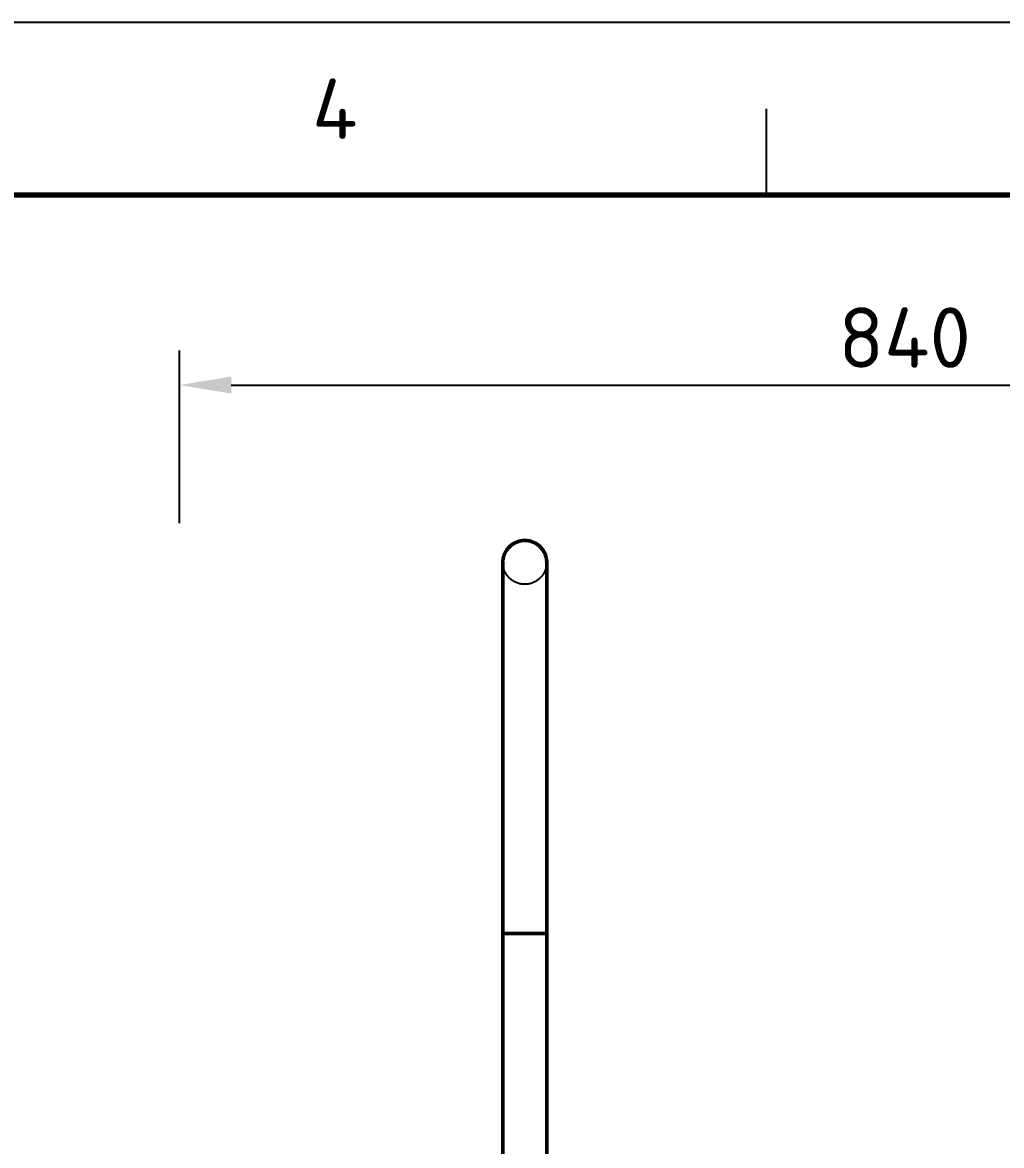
# Model space of a CAD drawing. Header units: millimetres. Extents: x 0 to 594, y 0 to 420.
# Drawn here: x 153.9 to 210.6, y 355 to 420 of the extents above; entities that cross this region are included whole.
import ezdxf
from ezdxf.enums import TextEntityAlignment as Align

# ---------------------------------------------------------------- set-up
doc = ezdxf.new("R2010")
doc.units = ezdxf.units.MM
doc.linetypes.add('ISO02-TRAZOS', pattern=[3.75, 3, -0.75])
for name, color, linetype, lineweight in [('01-VISIBLE', 7, 'CONTINUOUS', 50), ('02-OCULTA', 4, 'ISO02-TRAZOS', 25), ('04-COTA', 3, 'CONTINUOUS', 25), ('06-TEXTO', 7, 'CONTINUOUS', 25), ('07-RECUADRO', 7, 'CONTINUOUS', 70), ('08-FINA', 5, 'CONTINUOUS', 25)]:
    doc.layers.add(name, color=color, linetype=linetype, lineweight=lineweight)
doc.styles.add('ISO3098', font='isocpeur.ttf')
doc.dimstyles.new('FLAMA-ISO', dxfattribs={"dimtxt": 3.5, "dimasz": 3, "dimexe": 2, "dimexo": 1, "dimgap": 1, "dimtad": 1, "dimdec": 1, "dimtxsty": 'ISO3098', "dimcen": 2.5, "dimclrd": 3, "dimclre": 3, "dimclrt": 3, "dimazin": 3, "dimtfac": 1, "dimtmove": 0, "dimatfit": 3, "dimlwd": 25, "dimlwe": 25})

msp = doc.modelspace()

# ---------------------------------------------------------------- linework, layer by layer
at = {"layer": '01-VISIBLE'}
for p, q in [((181.73, 289.96), (181.73, 367.23)), ((184.27, 345.62), (184.27, 367.23))]:
    msp.add_line(p, q, dxfattribs=at)
for points in [[(184.27, 388.73), (184.269, 388.78), (184.266, 388.831), (184.261, 388.881), (184.254, 388.931), (184.245, 388.981), (184.234, 389.03), (184.221, 389.079), (184.206, 389.127), (184.19, 389.175), (184.171, 389.222), (184.15, 389.268), (184.128, 389.313), (184.104, 389.358), (184.078, 389.401), (184.051, 389.443), (184.021, 389.485), (183.991, 389.525), (183.958, 389.563), (183.924, 389.601), (183.889, 389.637), (183.852, 389.672), (183.814, 389.705), (183.775, 389.736), (183.734, 389.766), (183.692, 389.795), (183.65, 389.821), (183.606, 389.846), (183.561, 389.869), (183.515, 389.891), (183.468, 389.91), (183.421, 389.928), (183.373, 389.944), (183.325, 389.958), (183.276, 389.97), (183.226, 389.98), (183.176, 389.988), (183.126, 389.994), (183.076, 389.998), (183.025, 390), (182.975, 390), (182.924, 389.998), (182.874, 389.994), (182.824, 389.988), (182.774, 389.98), (182.724, 389.97), (182.675, 389.958), (182.627, 389.944), (182.579, 389.928), (182.532, 389.91), (182.485, 389.891), (182.439, 389.869), (182.394, 389.846), (182.35, 389.821), (182.308, 389.795), (182.266, 389.766), (182.225, 389.736), (182.186, 389.705), (182.148, 389.672), (182.111, 389.637), (182.076, 389.601), (182.042, 389.563), (182.009, 389.525), (181.979, 389.485), (181.949, 389.443), (181.922, 389.401), (181.896, 389.358), (181.872, 389.313), (181.85, 389.268), (181.829, 389.222), (181.81, 389.175), (181.794, 389.127), (181.779, 389.079), (181.766, 389.03), (181.755, 388.981), (181.746, 388.931), (181.739, 388.881), (181.734, 388.831), (181.731, 388.78), (181.73, 388.73)], [(181.73, 367.23), (181.73, 367.284), (181.73, 367.337), (181.73, 367.391), (181.73, 367.445), (181.73, 367.499), (181.73, 367.552), (181.73, 367.606), (181.73, 367.66), (181.73, 367.714), (181.73, 367.767), (181.73, 367.821), (181.73, 367.875), (181.73, 367.929), (181.73, 367.982), (181.73, 368.036), (181.73, 368.09), (181.73, 368.144), (181.73, 368.197), (181.73, 368.251), (181.73, 368.305), (181.73, 368.359), (181.73, 368.412), (181.73, 368.466), (181.73, 368.52), (181.73, 368.574), (181.73, 368.627), (181.73, 368.681), (181.73, 368.735), (181.73, 368.789), (181.73, 368.842), (181.73, 368.896), (181.73, 368.95), (181.73, 369.004), (181.73, 369.057), (181.73, 369.111), (181.73, 369.165), (181.73, 369.219), (181.73, 369.272), (181.73, 369.326), (181.73, 369.38), (181.73, 369.434), (181.73, 369.487), (181.73, 369.541), (181.73, 369.595), (181.73, 369.649), (181.73, 369.702), (181.73, 369.756), (181.73, 369.81), (181.73, 369.864), (181.73, 369.917), (181.73, 369.971), (181.73, 370.025), (181.73, 370.079), (181.73, 370.132), (181.73, 370.186), (181.73, 370.24), (181.73, 370.294), (181.73, 370.347), (181.73, 370.401), (181.73, 370.455), (181.73, 370.509), (181.73, 370.562), (181.73, 370.616), (181.73, 370.67), (181.73, 370.724), (181.73, 370.777), (181.73, 370.831), (181.73, 370.885), (181.73, 370.939), (181.73, 370.992), (181.73, 371.046), (181.73, 371.1), (181.73, 371.154), (181.73, 371.207), (181.73, 371.261), (181.73, 371.315), (181.73, 371.369), (181.73, 371.422), (181.73, 371.476), (181.73, 371.53), (181.73, 371.584), (181.73, 371.637), (181.73, 371.691), (181.73, 371.745), (181.73, 371.799), (181.73, 371.852), (181.73, 371.906), (181.73, 371.96), (181.73, 372.014), (181.73, 372.067), (181.73, 372.121), (181.73, 372.175), (181.73, 372.229), (181.73, 372.282), (181.73, 372.336), (181.73, 372.39), (181.73, 372.444), (181.73, 372.497), (181.73, 372.551), (181.73, 372.605), (181.73, 372.659), (181.73, 372.712), (181.73, 372.766), (181.73, 372.82), (181.73, 372.874), (181.73, 372.927), (181.73, 372.981), (181.73, 373.035), (181.73, 373.089), (181.73, 373.142), (181.73, 373.196), (181.73, 373.25), (181.73, 373.304), (181.73, 373.357), (181.73, 373.411), (181.73, 373.465), (181.73, 373.519), (181.73, 373.572), (181.73, 373.626), (181.73, 373.68), (181.73, 373.734), (181.73, 373.787), (181.73, 373.841), (181.73, 373.895), (181.73, 373.949), (181.73, 374.002), (181.73, 374.056), (181.73, 374.11), (181.73, 374.164), (181.73, 374.217), (181.73, 374.271), (181.73, 374.325), (181.73, 374.379), (181.73, 374.432), (181.73, 374.486), (181.73, 374.54), (181.73, 374.594), (181.73, 374.647), (181.73, 374.701), (181.73, 374.755), (181.73, 374.809), (181.73, 374.862), (181.73, 374.916), (181.73, 374.97), (181.73, 375.024), (181.73, 375.077), (181.73, 375.131), (181.73, 375.185), (181.73, 375.239), (181.73, 375.292), (181.73, 375.346), (181.73, 375.4), (181.73, 375.454), (181.73, 375.507), (181.73, 375.561), (181.73, 375.615), (181.73, 375.669), (181.73, 375.722), (181.73, 375.776), (181.73, 375.83), (181.73, 375.884), (181.73, 375.937), (181.73, 375.991), (181.73, 376.045), (181.73, 376.099), (181.73, 376.152), (181.73, 376.206), (181.73, 376.26), (181.73, 376.314), (181.73, 376.367), (181.73, 376.421), (181.73, 376.475), (181.73, 376.529), (181.73, 376.582), (181.73, 376.636), (181.73, 376.69), (181.73, 376.744), (181.73, 376.797), (181.73, 376.851), (181.73, 376.905), (181.73, 376.959), (181.73, 377.012), (181.73, 377.066), (181.73, 377.12), (181.73, 377.174), (181.73, 377.227), (181.73, 377.281), (181.73, 377.335), (181.73, 377.389), (181.73, 377.442), (181.73, 377.496), (181.73, 377.55), (181.73, 377.604), (181.73, 377.657), (181.73, 377.711), (181.73, 377.765), (181.73, 377.819), (181.73, 377.872), (181.73, 377.926), (181.73, 377.98), (181.73, 378.034), (181.73, 378.087), (181.73, 378.141), (181.73, 378.195), (181.73, 378.249), (181.73, 378.302), (181.73, 378.356), (181.73, 378.41), (181.73, 378.464), (181.73, 378.517), (181.73, 378.571), (181.73, 378.625), (181.73, 378.679), (181.73, 378.732), (181.73, 378.786), (181.73, 378.84), (181.73, 378.894), (181.73, 378.947), (181.73, 379.001), (181.73, 379.055), (181.73, 379.109), (181.73, 379.162), (181.73, 379.216), (181.73, 379.27), (181.73, 379.324), (181.73, 379.377), (181.73, 379.431), (181.73, 379.485), (181.73, 379.539), (181.73, 379.592), (181.73, 379.646), (181.73, 379.7), (181.73, 379.754), (181.73, 379.807), (181.73, 379.861), (181.73, 379.915), (181.73, 379.969), (181.73, 380.022), (181.73, 380.076), (181.73, 380.13), (181.73, 380.184), (181.73, 380.237), (181.73, 380.291), (181.73, 380.345), (181.73, 380.399), (181.73, 380.452), (181.73, 380.506), (181.73, 380.56), (181.73, 380.614), (181.73, 380.667), (181.73, 380.721), (181.73, 380.775), (181.73, 380.829), (181.73, 380.882), (181.73, 380.936), (181.73, 380.99), (181.73, 381.044), (181.73, 381.097), (181.73, 381.151), (181.73, 381.205), (181.73, 381.259), (181.73, 381.312), (181.73, 381.366), (181.73, 381.42), (181.73, 381.474), (181.73, 381.527), (181.73, 381.581), (181.73, 381.635), (181.73, 381.689), (181.73, 381.742), (181.73, 381.796), (181.73, 381.85), (181.73, 381.904), (181.73, 381.957), (181.73, 382.011), (181.73, 382.065), (181.73, 382.119), (181.73, 382.172), (181.73, 382.226), (181.73, 382.28), (181.73, 382.334), (181.73, 382.387), (181.73, 382.441), (181.73, 382.495), (181.73, 382.549), (181.73, 382.602), (181.73, 382.656), (181.73, 382.71), (181.73, 382.764), (181.73, 382.817), (181.73, 382.871), (181.73, 382.925), (181.73, 382.979), (181.73, 383.032), (181.73, 383.086), (181.73, 383.14), (181.73, 383.194), (181.73, 383.247), (181.73, 383.301), (181.73, 383.355), (181.73, 383.409), (181.73, 383.462), (181.73, 383.516), (181.73, 383.57), (181.73, 383.624), (181.73, 383.677), (181.73, 383.731), (181.73, 383.785), (181.73, 383.839), (181.73, 383.892), (181.73, 383.946), (181.73, 384), (181.73, 384.054), (181.73, 384.107), (181.73, 384.161), (181.73, 384.215), (181.73, 384.269), (181.73, 384.322), (181.73, 384.376), (181.73, 384.43), (181.73, 384.484), (181.73, 384.537), (181.73, 384.591), (181.73, 384.645), (181.73, 384.699), (181.73, 384.752), (181.73, 384.806), (181.73, 384.86), (181.73, 384.914), (181.73, 384.967), (181.73, 385.021), (181.73, 385.075), (181.73, 385.129), (181.73, 385.182), (181.73, 385.236), (181.73, 385.29), (181.73, 385.344), (181.73, 385.397), (181.73, 385.451), (181.73, 385.505), (181.73, 385.559), (181.73, 385.612), (181.73, 385.666), (181.73, 385.72), (181.73, 385.774), (181.73, 385.827), (181.73, 385.881), (181.73, 385.935), (181.73, 385.989), (181.73, 386.042), (181.73, 386.096), (181.73, 386.15), (181.73, 386.204), (181.73, 386.257), (181.73, 386.311), (181.73, 386.365), (181.73, 386.419), (181.73, 386.472), (181.73, 386.526), (181.73, 386.58), (181.73, 386.634), (181.73, 386.687), (181.73, 386.741), (181.73, 386.795), (181.73, 386.849), (181.73, 386.902), (181.73, 386.956), (181.73, 387.01), (181.73, 387.064), (181.73, 387.117), (181.73, 387.171), (181.73, 387.225), (181.73, 387.279), (181.73, 387.332), (181.73, 387.386), (181.73, 387.44), (181.73, 387.494), (181.73, 387.547), (181.73, 387.601), (181.73, 387.655), (181.73, 387.709), (181.73, 387.762), (181.73, 387.816), (181.73, 387.87), (181.73, 387.924), (181.73, 387.977), (181.73, 388.031), (181.73, 388.085), (181.73, 388.139), (181.73, 388.192), (181.73, 388.246), (181.73, 388.3), (181.73, 388.354), (181.73, 388.407), (181.73, 388.461), (181.73, 388.515), (181.73, 388.569), (181.73, 388.622), (181.73, 388.676), (181.73, 388.73)], [(181.73, 367.23), (181.73, 367.284), (181.73, 367.337), (181.73, 367.391), (181.73, 367.445), (181.73, 367.499), (181.73, 367.552), (181.73, 367.606), (181.73, 367.66), (181.73, 367.714), (181.73, 367.767), (181.73, 367.821), (181.73, 367.875), (181.73, 367.929), (181.73, 367.982), (181.73, 368.036), (181.73, 368.09), (181.73, 368.144), (181.73, 368.197), (181.73, 368.251), (181.73, 368.305), (181.73, 368.359), (181.73, 368.412), (181.73, 368.466), (181.73, 368.52), (181.73, 368.574), (181.73, 368.627), (181.73, 368.681), (181.73, 368.735), (181.73, 368.789), (181.73, 368.842), (181.73, 368.896), (181.73, 368.95), (181.73, 369.004), (181.73, 369.057), (181.73, 369.111), (181.73, 369.165), (181.73, 369.219), (181.73, 369.272), (181.73, 369.326), (181.73, 369.38), (181.73, 369.434), (181.73, 369.487), (181.73, 369.541), (181.73, 369.595), (181.73, 369.649), (181.73, 369.702), (181.73, 369.756), (181.73, 369.81), (181.73, 369.864), (181.73, 369.917), (181.73, 369.971), (181.73, 370.025), (181.73, 370.079), (181.73, 370.132), (181.73, 370.186), (181.73, 370.24), (181.73, 370.294), (181.73, 370.347), (181.73, 370.401), (181.73, 370.455), (181.73, 370.509), (181.73, 370.562), (181.73, 370.616), (181.73, 370.67), (181.73, 370.724), (181.73, 370.777), (181.73, 370.831), (181.73, 370.885), (181.73, 370.939), (181.73, 370.992), (181.73, 371.046), (181.73, 371.1), (181.73, 371.154), (181.73, 371.207), (181.73, 371.261), (181.73, 371.315), (181.73, 371.369), (181.73, 371.422), (181.73, 371.476), (181.73, 371.53), (181.73, 371.584), (181.73, 371.637), (181.73, 371.691), (181.73, 371.745), (181.73, 371.799), (181.73, 371.852), (181.73, 371.906), (181.73, 371.96), (181.73, 372.014), (181.73, 372.067), (181.73, 372.121), (181.73, 372.175), (181.73, 372.229), (181.73, 372.282), (181.73, 372.336), (181.73, 372.39), (181.73, 372.444), (181.73, 372.497), (181.73, 372.551), (181.73, 372.605), (181.73, 372.659), (181.73, 372.712), (181.73, 372.766), (181.73, 372.82), (181.73, 372.874), (181.73, 372.927), (181.73, 372.981), (181.73, 373.035), (181.73, 373.089), (181.73, 373.142), (181.73, 373.196), (181.73, 373.25), (181.73, 373.304), (181.73, 373.357), (181.73, 373.411), (181.73, 373.465), (181.73, 373.519), (181.73, 373.572), (181.73, 373.626), (181.73, 373.68), (181.73, 373.734), (181.73, 373.787), (181.73, 373.841), (181.73, 373.895), (181.73, 373.949), (181.73, 374.002), (181.73, 374.056), (181.73, 374.11), (181.73, 374.164), (181.73, 374.217), (181.73, 374.271), (181.73, 374.325), (181.73, 374.379), (181.73, 374.432), (181.73, 374.486), (181.73, 374.54), (181.73, 374.594), (181.73, 374.647), (181.73, 374.701), (181.73, 374.755), (181.73, 374.809), (181.73, 374.862), (181.73, 374.916), (181.73, 374.97), (181.73, 375.024), (181.73, 375.077), (181.73, 375.131), (181.73, 375.185), (181.73, 375.239), (181.73, 375.292), (181.73, 375.346), (181.73, 375.4), (181.73, 375.454), (181.73, 375.507), (181.73, 375.561), (181.73, 375.615), (181.73, 375.669), (181.73, 375.722), (181.73, 375.776), (181.73, 375.83), (181.73, 375.884), (181.73, 375.937), (181.73, 375.991), (181.73, 376.045), (181.73, 376.099), (181.73, 376.152), (181.73, 376.206), (181.73, 376.26), (181.73, 376.314), (181.73, 376.367), (181.73, 376.421), (181.73, 376.475), (181.73, 376.529), (181.73, 376.582), (181.73, 376.636), (181.73, 376.69), (181.73, 376.744), (181.73, 376.797), (181.73, 376.851), (181.73, 376.905), (181.73, 376.959), (181.73, 377.012), (181.73, 377.066), (181.73, 377.12), (181.73, 377.174), (181.73, 377.227), (181.73, 377.281), (181.73, 377.335), (181.73, 377.389), (181.73, 377.442), (181.73, 377.496), (181.73, 377.55), (181.73, 377.604), (181.73, 377.657), (181.73, 377.711), (181.73, 377.765), (181.73, 377.819), (181.73, 377.872), (181.73, 377.926), (181.73, 377.98), (181.73, 378.034), (181.73, 378.087), (181.73, 378.141), (181.73, 378.195), (181.73, 378.249), (181.73, 378.302), (181.73, 378.356), (181.73, 378.41), (181.73, 378.464), (181.73, 378.517), (181.73, 378.571), (181.73, 378.625), (181.73, 378.679), (181.73, 378.732), (181.73, 378.786), (181.73, 378.84), (181.73, 378.894), (181.73, 378.947), (181.73, 379.001), (181.73, 379.055), (181.73, 379.109), (181.73, 379.162), (181.73, 379.216), (181.73, 379.27), (181.73, 379.324), (181.73, 379.377), (181.73, 379.431), (181.73, 379.485), (181.73, 379.539), (181.73, 379.592), (181.73, 379.646), (181.73, 379.7), (181.73, 379.754), (181.73, 379.807), (181.73, 379.861), (181.73, 379.915), (181.73, 379.969), (181.73, 380.022), (181.73, 380.076), (181.73, 380.13), (181.73, 380.184), (181.73, 380.237), (181.73, 380.291), (181.73, 380.345), (181.73, 380.399), (181.73, 380.452), (181.73, 380.506), (181.73, 380.56), (181.73, 380.614), (181.73, 380.667), (181.73, 380.721), (181.73, 380.775), (181.73, 380.829), (181.73, 380.882), (181.73, 380.936), (181.73, 380.99), (181.73, 381.044), (181.73, 381.097), (181.73, 381.151), (181.73, 381.205), (181.73, 381.259), (181.73, 381.312), (181.73, 381.366), (181.73, 381.42), (181.73, 381.474), (181.73, 381.527), (181.73, 381.581), (181.73, 381.635), (181.73, 381.689), (181.73, 381.742), (181.73, 381.796), (181.73, 381.85), (181.73, 381.904), (181.73, 381.957), (181.73, 382.011), (181.73, 382.065), (181.73, 382.119), (181.73, 382.172), (181.73, 382.226), (181.73, 382.28), (181.73, 382.334), (181.73, 382.387), (181.73, 382.441), (181.73, 382.495), (181.73, 382.549), (181.73, 382.602), (181.73, 382.656), (181.73, 382.71), (181.73, 382.764), (181.73, 382.817), (181.73, 382.871), (181.73, 382.925), (181.73, 382.979), (181.73, 383.032), (181.73, 383.086), (181.73, 383.14), (181.73, 383.194), (181.73, 383.247), (181.73, 383.301), (181.73, 383.355), (181.73, 383.409), (181.73, 383.462), (181.73, 383.516), (181.73, 383.57), (181.73, 383.624), (181.73, 383.677), (181.73, 383.731), (181.73, 383.785), (181.73, 383.839), (181.73, 383.892), (181.73, 383.946), (181.73, 384), (181.73, 384.054), (181.73, 384.107), (181.73, 384.161), (181.73, 384.215), (181.73, 384.269), (181.73, 384.322), (181.73, 384.376), (181.73, 384.43), (181.73, 384.484), (181.73, 384.537), (181.73, 384.591), (181.73, 384.645), (181.73, 384.699), (181.73, 384.752), (181.73, 384.806), (181.73, 384.86), (181.73, 384.914), (181.73, 384.967), (181.73, 385.021), (181.73, 385.075), (181.73, 385.129), (181.73, 385.182), (181.73, 385.236), (181.73, 385.29), (181.73, 385.344), (181.73, 385.397), (181.73, 385.451), (181.73, 385.505), (181.73, 385.559), (181.73, 385.612), (181.73, 385.666), (181.73, 385.72), (181.73, 385.774), (181.73, 385.827), (181.73, 385.881), (181.73, 385.935), (181.73, 385.989), (181.73, 386.042), (181.73, 386.096), (181.73, 386.15), (181.73, 386.204), (181.73, 386.257), (181.73, 386.311), (181.73, 386.365), (181.73, 386.419), (181.73, 386.472), (181.73, 386.526), (181.73, 386.58), (181.73, 386.634), (181.73, 386.687), (181.73, 386.741), (181.73, 386.795), (181.73, 386.849), (181.73, 386.902), (181.73, 386.956), (181.73, 387.01), (181.73, 387.064), (181.73, 387.117), (181.73, 387.171), (181.73, 387.225), (181.73, 387.279), (181.73, 387.332), (181.73, 387.386), (181.73, 387.44), (181.73, 387.494), (181.73, 387.547), (181.73, 387.601), (181.73, 387.655), (181.73, 387.709), (181.73, 387.762), (181.73, 387.816), (181.73, 387.87), (181.73, 387.924), (181.73, 387.977), (181.73, 388.031), (181.73, 388.085), (181.73, 388.139), (181.73, 388.192), (181.73, 388.246), (181.73, 388.3), (181.73, 388.354), (181.73, 388.407), (181.73, 388.461), (181.73, 388.515), (181.73, 388.569), (181.73, 388.622), (181.73, 388.676), (181.73, 388.73)], [(184.27, 367.23), (184.27, 367.284), (184.27, 367.337), (184.27, 367.391), (184.27, 367.445), (184.27, 367.499), (184.27, 367.552), (184.27, 367.606), (184.27, 367.66), (184.27, 367.714), (184.27, 367.767), (184.27, 367.821), (184.27, 367.875), (184.27, 367.929), (184.27, 367.982), (184.27, 368.036), (184.27, 368.09), (184.27, 368.144), (184.27, 368.197), (184.27, 368.251), (184.27, 368.305), (184.27, 368.359), (184.27, 368.412), (184.27, 368.466), (184.27, 368.52), (184.27, 368.574), (184.27, 368.627), (184.27, 368.681), (184.27, 368.735), (184.27, 368.789), (184.27, 368.842), (184.27, 368.896), (184.27, 368.95), (184.27, 369.004), (184.27, 369.057), (184.27, 369.111), (184.27, 369.165), (184.27, 369.219), (184.27, 369.272), (184.27, 369.326), (184.27, 369.38), (184.27, 369.434), (184.27, 369.487), (184.27, 369.541), (184.27, 369.595), (184.27, 369.649), (184.27, 369.702), (184.27, 369.756), (184.27, 369.81), (184.27, 369.864), (184.27, 369.917), (184.27, 369.971), (184.27, 370.025), (184.27, 370.079), (184.27, 370.132), (184.27, 370.186), (184.27, 370.24), (184.27, 370.294), (184.27, 370.347), (184.27, 370.401), (184.27, 370.455), (184.27, 370.509), (184.27, 370.562), (184.27, 370.616), (184.27, 370.67), (184.27, 370.724), (184.27, 370.777), (184.27, 370.831), (184.27, 370.885), (184.27, 370.939), (184.27, 370.992), (184.27, 371.046), (184.27, 371.1), (184.27, 371.154), (184.27, 371.207), (184.27, 371.261), (184.27, 371.315), (184.27, 371.369), (184.27, 371.422), (184.27, 371.476), (184.27, 371.53), (184.27, 371.584), (184.27, 371.637), (184.27, 371.691), (184.27, 371.745), (184.27, 371.799), (184.27, 371.852), (184.27, 371.906), (184.27, 371.96), (184.27, 372.014), (184.27, 372.067), (184.27, 372.121), (184.27, 372.175), (184.27, 372.229), (184.27, 372.282), (184.27, 372.336), (184.27, 372.39), (184.27, 372.444), (184.27, 372.497), (184.27, 372.551), (184.27, 372.605), (184.27, 372.659), (184.27, 372.712), (184.27, 372.766), (184.27, 372.82), (184.27, 372.874), (184.27, 372.927), (184.27, 372.981), (184.27, 373.035), (184.27, 373.089), (184.27, 373.142), (184.27, 373.196), (184.27, 373.25), (184.27, 373.304), (184.27, 373.357), (184.27, 373.411), (184.27, 373.465), (184.27, 373.519), (184.27, 373.572), (184.27, 373.626), (184.27, 373.68), (184.27, 373.734), (184.27, 373.787), (184.27, 373.841), (184.27, 373.895), (184.27, 373.949), (184.27, 374.002), (184.27, 374.056), (184.27, 374.11), (184.27, 374.164), (184.27, 374.217), (184.27, 374.271), (184.27, 374.325), (184.27, 374.379), (184.27, 374.432), (184.27, 374.486), (184.27, 374.54), (184.27, 374.594), (184.27, 374.647), (184.27, 374.701), (184.27, 374.755), (184.27, 374.809), (184.27, 374.862), (184.27, 374.916), (184.27, 374.97), (184.27, 375.024), (184.27, 375.077), (184.27, 375.131), (184.27, 375.185), (184.27, 375.239), (184.27, 375.292), (184.27, 375.346), (184.27, 375.4), (184.27, 375.454), (184.27, 375.507), (184.27, 375.561), (184.27, 375.615), (184.27, 375.669), (184.27, 375.722), (184.27, 375.776), (184.27, 375.83), (184.27, 375.884), (184.27, 375.937), (184.27, 375.991), (184.27, 376.045), (184.27, 376.099), (184.27, 376.152), (184.27, 376.206), (184.27, 376.26), (184.27, 376.314), (184.27, 376.367), (184.27, 376.421), (184.27, 376.475), (184.27, 376.529), (184.27, 376.582), (184.27, 376.636), (184.27, 376.69), (184.27, 376.744), (184.27, 376.797), (184.27, 376.851), (184.27, 376.905), (184.27, 376.959), (184.27, 377.012), (184.27, 377.066), (184.27, 377.12), (184.27, 377.174), (184.27, 377.227), (184.27, 377.281), (184.27, 377.335), (184.27, 377.389), (184.27, 377.442), (184.27, 377.496), (184.27, 377.55), (184.27, 377.604), (184.27, 377.657), (184.27, 377.711), (184.27, 377.765), (184.27, 377.819), (184.27, 377.872), (184.27, 377.926), (184.27, 377.98), (184.27, 378.034), (184.27, 378.087), (184.27, 378.141), (184.27, 378.195), (184.27, 378.249), (184.27, 378.302), (184.27, 378.356), (184.27, 378.41), (184.27, 378.464), (184.27, 378.517), (184.27, 378.571), (184.27, 378.625), (184.27, 378.679), (184.27, 378.732), (184.27, 378.786), (184.27, 378.84), (184.27, 378.894), (184.27, 378.947), (184.27, 379.001), (184.27, 379.055), (184.27, 379.109), (184.27, 379.162), (184.27, 379.216), (184.27, 379.27), (184.27, 379.324), (184.27, 379.377), (184.27, 379.431), (184.27, 379.485), (184.27, 379.539), (184.27, 379.592), (184.27, 379.646), (184.27, 379.7), (184.27, 379.754), (184.27, 379.807), (184.27, 379.861), (184.27, 379.915), (184.27, 379.969), (184.27, 380.022), (184.27, 380.076), (184.27, 380.13), (184.27, 380.184), (184.27, 380.237), (184.27, 380.291), (184.27, 380.345), (184.27, 380.399), (184.27, 380.452), (184.27, 380.506), (184.27, 380.56), (184.27, 380.614), (184.27, 380.667), (184.27, 380.721), (184.27, 380.775), (184.27, 380.829), (184.27, 380.882), (184.27, 380.936), (184.27, 380.99), (184.27, 381.044), (184.27, 381.097), (184.27, 381.151), (184.27, 381.205), (184.27, 381.259), (184.27, 381.312), (184.27, 381.366), (184.27, 381.42), (184.27, 381.474), (184.27, 381.527), (184.27, 381.581), (184.27, 381.635), (184.27, 381.689), (184.27, 381.742), (184.27, 381.796), (184.27, 381.85), (184.27, 381.904), (184.27, 381.957), (184.27, 382.011), (184.27, 382.065), (184.27, 382.119), (184.27, 382.172), (184.27, 382.226), (184.27, 382.28), (184.27, 382.334), (184.27, 382.387), (184.27, 382.441), (184.27, 382.495), (184.27, 382.549), (184.27, 382.602), (184.27, 382.656), (184.27, 382.71), (184.27, 382.764), (184.27, 382.817), (184.27, 382.871), (184.27, 382.925), (184.27, 382.979), (184.27, 383.032), (184.27, 383.086), (184.27, 383.14), (184.27, 383.194), (184.27, 383.247), (184.27, 383.301), (184.27, 383.355), (184.27, 383.409), (184.27, 383.462), (184.27, 383.516), (184.27, 383.57), (184.27, 383.624), (184.27, 383.677), (184.27, 383.731), (184.27, 383.785), (184.27, 383.839), (184.27, 383.892), (184.27, 383.946), (184.27, 384), (184.27, 384.054), (184.27, 384.107), (184.27, 384.161), (184.27, 384.215), (184.27, 384.269), (184.27, 384.322), (184.27, 384.376), (184.27, 384.43), (184.27, 384.484), (184.27, 384.537), (184.27, 384.591), (184.27, 384.645), (184.27, 384.699), (184.27, 384.752), (184.27, 384.806), (184.27, 384.86), (184.27, 384.914), (184.27, 384.967), (184.27, 385.021), (184.27, 385.075), (184.27, 385.129), (184.27, 385.182), (184.27, 385.236), (184.27, 385.29), (184.27, 385.344), (184.27, 385.397), (184.27, 385.451), (184.27, 385.505), (184.27, 385.559), (184.27, 385.612), (184.27, 385.666), (184.27, 385.72), (184.27, 385.774), (184.27, 385.827), (184.27, 385.881), (184.27, 385.935), (184.27, 385.989), (184.27, 386.042), (184.27, 386.096), (184.27, 386.15), (184.27, 386.204), (184.27, 386.257), (184.27, 386.311), (184.27, 386.365), (184.27, 386.419), (184.27, 386.472), (184.27, 386.526), (184.27, 386.58), (184.27, 386.634), (184.27, 386.687), (184.27, 386.741), (184.27, 386.795), (184.27, 386.849), (184.27, 386.902), (184.27, 386.956), (184.27, 387.01), (184.27, 387.064), (184.27, 387.117), (184.27, 387.171), (184.27, 387.225), (184.27, 387.279), (184.27, 387.332), (184.27, 387.386), (184.27, 387.44), (184.27, 387.494), (184.27, 387.547), (184.27, 387.601), (184.27, 387.655), (184.27, 387.709), (184.27, 387.762), (184.27, 387.816), (184.27, 387.87), (184.27, 387.924), (184.27, 387.977), (184.27, 388.031), (184.27, 388.085), (184.27, 388.139), (184.27, 388.192), (184.27, 388.246), (184.27, 388.3), (184.27, 388.354), (184.27, 388.407), (184.27, 388.461), (184.27, 388.515), (184.27, 388.569), (184.27, 388.622), (184.27, 388.676), (184.27, 388.73)], [(184.27, 367.23), (184.27, 367.284), (184.27, 367.337), (184.27, 367.391), (184.27, 367.445), (184.27, 367.499), (184.27, 367.552), (184.27, 367.606), (184.27, 367.66), (184.27, 367.714), (184.27, 367.767), (184.27, 367.821), (184.27, 367.875), (184.27, 367.929), (184.27, 367.982), (184.27, 368.036), (184.27, 368.09), (184.27, 368.144), (184.27, 368.197), (184.27, 368.251), (184.27, 368.305), (184.27, 368.359), (184.27, 368.412), (184.27, 368.466), (184.27, 368.52), (184.27, 368.574), (184.27, 368.627), (184.27, 368.681), (184.27, 368.735), (184.27, 368.789), (184.27, 368.842), (184.27, 368.896), (184.27, 368.95), (184.27, 369.004), (184.27, 369.057), (184.27, 369.111), (184.27, 369.165), (184.27, 369.219), (184.27, 369.272), (184.27, 369.326), (184.27, 369.38), (184.27, 369.434), (184.27, 369.487), (184.27, 369.541), (184.27, 369.595), (184.27, 369.649), (184.27, 369.702), (184.27, 369.756), (184.27, 369.81), (184.27, 369.864), (184.27, 369.917), (184.27, 369.971), (184.27, 370.025), (184.27, 370.079), (184.27, 370.132), (184.27, 370.186), (184.27, 370.24), (184.27, 370.294), (184.27, 370.347), (184.27, 370.401), (184.27, 370.455), (184.27, 370.509), (184.27, 370.562), (184.27, 370.616), (184.27, 370.67), (184.27, 370.724), (184.27, 370.777), (184.27, 370.831), (184.27, 370.885), (184.27, 370.939), (184.27, 370.992), (184.27, 371.046), (184.27, 371.1), (184.27, 371.154), (184.27, 371.207), (184.27, 371.261), (184.27, 371.315), (184.27, 371.369), (184.27, 371.422), (184.27, 371.476), (184.27, 371.53), (184.27, 371.584), (184.27, 371.637), (184.27, 371.691), (184.27, 371.745), (184.27, 371.799), (184.27, 371.852), (184.27, 371.906), (184.27, 371.96), (184.27, 372.014), (184.27, 372.067), (184.27, 372.121), (184.27, 372.175), (184.27, 372.229), (184.27, 372.282), (184.27, 372.336), (184.27, 372.39), (184.27, 372.444), (184.27, 372.497), (184.27, 372.551), (184.27, 372.605), (184.27, 372.659), (184.27, 372.712), (184.27, 372.766), (184.27, 372.82), (184.27, 372.874), (184.27, 372.927), (184.27, 372.981), (184.27, 373.035), (184.27, 373.089), (184.27, 373.142), (184.27, 373.196), (184.27, 373.25), (184.27, 373.304), (184.27, 373.357), (184.27, 373.411), (184.27, 373.465), (184.27, 373.519), (184.27, 373.572), (184.27, 373.626), (184.27, 373.68), (184.27, 373.734), (184.27, 373.787), (184.27, 373.841), (184.27, 373.895), (184.27, 373.949), (184.27, 374.002), (184.27, 374.056), (184.27, 374.11), (184.27, 374.164), (184.27, 374.217), (184.27, 374.271), (184.27, 374.325), (184.27, 374.379), (184.27, 374.432), (184.27, 374.486), (184.27, 374.54), (184.27, 374.594), (184.27, 374.647), (184.27, 374.701), (184.27, 374.755), (184.27, 374.809), (184.27, 374.862), (184.27, 374.916), (184.27, 374.97), (184.27, 375.024), (184.27, 375.077), (184.27, 375.131), (184.27, 375.185), (184.27, 375.239), (184.27, 375.292), (184.27, 375.346), (184.27, 375.4), (184.27, 375.454), (184.27, 375.507), (184.27, 375.561), (184.27, 375.615), (184.27, 375.669), (184.27, 375.722), (184.27, 375.776), (184.27, 375.83), (184.27, 375.884), (184.27, 375.937), (184.27, 375.991), (184.27, 376.045), (184.27, 376.099), (184.27, 376.152), (184.27, 376.206), (184.27, 376.26), (184.27, 376.314), (184.27, 376.367), (184.27, 376.421), (184.27, 376.475), (184.27, 376.529), (184.27, 376.582), (184.27, 376.636), (184.27, 376.69), (184.27, 376.744), (184.27, 376.797), (184.27, 376.851), (184.27, 376.905), (184.27, 376.959), (184.27, 377.012), (184.27, 377.066), (184.27, 377.12), (184.27, 377.174), (184.27, 377.227), (184.27, 377.281), (184.27, 377.335), (184.27, 377.389), (184.27, 377.442), (184.27, 377.496), (184.27, 377.55), (184.27, 377.604), (184.27, 377.657), (184.27, 377.711), (184.27, 377.765), (184.27, 377.819), (184.27, 377.872), (184.27, 377.926), (184.27, 377.98), (184.27, 378.034), (184.27, 378.087), (184.27, 378.141), (184.27, 378.195), (184.27, 378.249), (184.27, 378.302), (184.27, 378.356), (184.27, 378.41), (184.27, 378.464), (184.27, 378.517), (184.27, 378.571), (184.27, 378.625), (184.27, 378.679), (184.27, 378.732), (184.27, 378.786), (184.27, 378.84), (184.27, 378.894), (184.27, 378.947), (184.27, 379.001), (184.27, 379.055), (184.27, 379.109), (184.27, 379.162), (184.27, 379.216), (184.27, 379.27), (184.27, 379.324), (184.27, 379.377), (184.27, 379.431), (184.27, 379.485), (184.27, 379.539), (184.27, 379.592), (184.27, 379.646), (184.27, 379.7), (184.27, 379.754), (184.27, 379.807), (184.27, 379.861), (184.27, 379.915), (184.27, 379.969), (184.27, 380.022), (184.27, 380.076), (184.27, 380.13), (184.27, 380.184), (184.27, 380.237), (184.27, 380.291), (184.27, 380.345), (184.27, 380.399), (184.27, 380.452), (184.27, 380.506), (184.27, 380.56), (184.27, 380.614), (184.27, 380.667), (184.27, 380.721), (184.27, 380.775), (184.27, 380.829), (184.27, 380.882), (184.27, 380.936), (184.27, 380.99), (184.27, 381.044), (184.27, 381.097), (184.27, 381.151), (184.27, 381.205), (184.27, 381.259), (184.27, 381.312), (184.27, 381.366), (184.27, 381.42), (184.27, 381.474), (184.27, 381.527), (184.27, 381.581), (184.27, 381.635), (184.27, 381.689), (184.27, 381.742), (184.27, 381.796), (184.27, 381.85), (184.27, 381.904), (184.27, 381.957), (184.27, 382.011), (184.27, 382.065), (184.27, 382.119), (184.27, 382.172), (184.27, 382.226), (184.27, 382.28), (184.27, 382.334), (184.27, 382.387), (184.27, 382.441), (184.27, 382.495), (184.27, 382.549), (184.27, 382.602), (184.27, 382.656), (184.27, 382.71), (184.27, 382.764), (184.27, 382.817), (184.27, 382.871), (184.27, 382.925), (184.27, 382.979), (184.27, 383.032), (184.27, 383.086), (184.27, 383.14), (184.27, 383.194), (184.27, 383.247), (184.27, 383.301), (184.27, 383.355), (184.27, 383.409), (184.27, 383.462), (184.27, 383.516), (184.27, 383.57), (184.27, 383.624), (184.27, 383.677), (184.27, 383.731), (184.27, 383.785), (184.27, 383.839), (184.27, 383.892), (184.27, 383.946), (184.27, 384), (184.27, 384.054), (184.27, 384.107), (184.27, 384.161), (184.27, 384.215), (184.27, 384.269), (184.27, 384.322), (184.27, 384.376), (184.27, 384.43), (184.27, 384.484), (184.27, 384.537), (184.27, 384.591), (184.27, 384.645), (184.27, 384.699), (184.27, 384.752), (184.27, 384.806), (184.27, 384.86), (184.27, 384.914), (184.27, 384.967), (184.27, 385.021), (184.27, 385.075), (184.27, 385.129), (184.27, 385.182), (184.27, 385.236), (184.27, 385.29), (184.27, 385.344), (184.27, 385.397), (184.27, 385.451), (184.27, 385.505), (184.27, 385.559), (184.27, 385.612), (184.27, 385.666), (184.27, 385.72), (184.27, 385.774), (184.27, 385.827), (184.27, 385.881), (184.27, 385.935), (184.27, 385.989), (184.27, 386.042), (184.27, 386.096), (184.27, 386.15), (184.27, 386.204), (184.27, 386.257), (184.27, 386.311), (184.27, 386.365), (184.27, 386.419), (184.27, 386.472), (184.27, 386.526), (184.27, 386.58), (184.27, 386.634), (184.27, 386.687), (184.27, 386.741), (184.27, 386.795), (184.27, 386.849), (184.27, 386.902), (184.27, 386.956), (184.27, 387.01), (184.27, 387.064), (184.27, 387.117), (184.27, 387.171), (184.27, 387.225), (184.27, 387.279), (184.27, 387.332), (184.27, 387.386), (184.27, 387.44), (184.27, 387.494), (184.27, 387.547), (184.27, 387.601), (184.27, 387.655), (184.27, 387.709), (184.27, 387.762), (184.27, 387.816), (184.27, 387.87), (184.27, 387.924), (184.27, 387.977), (184.27, 388.031), (184.27, 388.085), (184.27, 388.139), (184.27, 388.192), (184.27, 388.246), (184.27, 388.3), (184.27, 388.354), (184.27, 388.407), (184.27, 388.461), (184.27, 388.515), (184.27, 388.569), (184.27, 388.622), (184.27, 388.676), (184.27, 388.73)], [(181.73, 367.23), (181.781, 367.23), (181.832, 367.23), (181.882, 367.23), (181.933, 367.23), (181.984, 367.23), (182.035, 367.23), (182.086, 367.23), (182.136, 367.23), (182.187, 367.23), (182.238, 367.23), (182.289, 367.23), (182.34, 367.23), (182.39, 367.23), (182.441, 367.23), (182.492, 367.23), (182.543, 367.23), (182.594, 367.23), (182.644, 367.23), (182.695, 367.23), (182.746, 367.23), (182.797, 367.23), (182.848, 367.23), (182.898, 367.23), (182.949, 367.23), (183, 367.23), (183.051, 367.23), (183.102, 367.23), (183.152, 367.23), (183.203, 367.23), (183.254, 367.23), (183.305, 367.23), (183.356, 367.23), (183.406, 367.23), (183.457, 367.23), (183.508, 367.23), (183.559, 367.23), (183.61, 367.23), (183.66, 367.23), (183.711, 367.23), (183.762, 367.23), (183.813, 367.23), (183.864, 367.23), (183.914, 367.23), (183.965, 367.23), (184.016, 367.23), (184.067, 367.23), (184.118, 367.23), (184.168, 367.23), (184.219, 367.23), (184.27, 367.23)]]:
    msp.add_lwpolyline(points, dxfattribs=at)
at = {"layer": '02-OCULTA'}
for p, q in [((181.73, 273), (181.73, 367.23)), ((184.27, 273), (184.27, 367.23))]:
    msp.add_line(p, q, dxfattribs=at)
for points in [[(183, 387.46), (182.949, 387.461), (182.898, 387.464), (182.847, 387.469), (182.796, 387.476), (182.746, 387.486), (182.696, 387.497), (182.647, 387.51), (182.598, 387.525), (182.55, 387.543), (182.502, 387.562), (182.456, 387.583), (182.41, 387.605), (182.365, 387.63), (182.321, 387.657), (182.279, 387.685), (182.237, 387.715), (182.197, 387.746), (182.158, 387.779), (182.12, 387.814), (182.084, 387.85), (182.049, 387.888), (182.016, 387.927), (181.985, 387.967), (181.955, 388.009), (181.927, 388.051), (181.9, 388.095), (181.875, 388.14), (181.853, 388.186), (181.832, 388.232), (181.813, 388.28), (181.795, 388.328), (181.78, 388.377), (181.767, 388.426), (181.756, 388.476), (181.746, 388.526), (181.739, 388.577), (181.734, 388.628), (181.731, 388.679), (181.73, 388.73)], [(184.27, 388.73), (184.269, 388.679), (184.266, 388.628), (184.261, 388.577), (184.254, 388.526), (184.244, 388.476), (184.233, 388.426), (184.22, 388.377), (184.205, 388.328), (184.187, 388.28), (184.168, 388.232), (184.147, 388.186), (184.125, 388.14), (184.1, 388.095), (184.073, 388.051), (184.045, 388.009), (184.015, 387.967), (183.984, 387.927), (183.951, 387.888), (183.916, 387.85), (183.88, 387.814), (183.842, 387.779), (183.803, 387.746), (183.763, 387.715), (183.721, 387.685), (183.679, 387.657), (183.635, 387.63), (183.59, 387.605), (183.544, 387.583), (183.498, 387.562), (183.45, 387.543), (183.402, 387.525), (183.353, 387.51), (183.304, 387.497), (183.254, 387.486), (183.204, 387.476), (183.153, 387.469), (183.102, 387.464), (183.051, 387.461), (183, 387.46)], [(183, 367.23), (182.949, 367.23), (182.898, 367.23), (182.848, 367.23), (182.797, 367.23), (182.746, 367.23), (182.695, 367.23), (182.644, 367.23), (182.594, 367.23), (182.543, 367.23), (182.492, 367.23), (182.441, 367.23), (182.39, 367.23), (182.34, 367.23), (182.289, 367.23), (182.238, 367.23), (182.187, 367.23), (182.136, 367.23), (182.086, 367.23), (182.035, 367.23), (181.984, 367.23), (181.933, 367.23), (181.882, 367.23), (181.832, 367.23), (181.781, 367.23), (181.73, 367.23)], [(183, 367.23), (182.949, 367.23), (182.898, 367.23), (182.848, 367.23), (182.797, 367.23), (182.746, 367.23), (182.695, 367.23), (182.644, 367.23), (182.594, 367.23), (182.543, 367.23), (182.492, 367.23), (182.441, 367.23), (182.39, 367.23), (182.34, 367.23), (182.289, 367.23), (182.238, 367.23), (182.187, 367.23), (182.136, 367.23), (182.086, 367.23), (182.035, 367.23), (181.984, 367.23), (181.933, 367.23), (181.882, 367.23), (181.832, 367.23), (181.781, 367.23), (181.73, 367.23)], [(181.73, 367.23), (181.781, 367.23), (181.832, 367.23), (181.882, 367.23), (181.933, 367.23), (181.984, 367.23), (182.035, 367.23), (182.086, 367.23), (182.136, 367.23), (182.187, 367.23), (182.238, 367.23), (182.289, 367.23), (182.34, 367.23), (182.39, 367.23), (182.441, 367.23), (182.492, 367.23), (182.543, 367.23), (182.594, 367.23), (182.644, 367.23), (182.695, 367.23), (182.746, 367.23), (182.797, 367.23), (182.848, 367.23), (182.898, 367.23), (182.949, 367.23), (183, 367.23)], [(184.27, 367.23), (184.219, 367.23), (184.168, 367.23), (184.118, 367.23), (184.067, 367.23), (184.016, 367.23), (183.965, 367.23), (183.914, 367.23), (183.864, 367.23), (183.813, 367.23), (183.762, 367.23), (183.711, 367.23), (183.66, 367.23), (183.61, 367.23), (183.559, 367.23), (183.508, 367.23), (183.457, 367.23), (183.406, 367.23), (183.356, 367.23), (183.305, 367.23), (183.254, 367.23), (183.203, 367.23), (183.152, 367.23), (183.102, 367.23), (183.051, 367.23), (183, 367.23)], [(183, 367.23), (183.051, 367.23), (183.102, 367.23), (183.152, 367.23), (183.203, 367.23), (183.254, 367.23), (183.305, 367.23), (183.356, 367.23), (183.406, 367.23), (183.457, 367.23), (183.508, 367.23), (183.559, 367.23), (183.61, 367.23), (183.66, 367.23), (183.711, 367.23), (183.762, 367.23), (183.813, 367.23), (183.864, 367.23), (183.914, 367.23), (183.965, 367.23), (184.016, 367.23), (184.067, 367.23), (184.118, 367.23), (184.168, 367.23), (184.219, 367.23), (184.27, 367.23)], [(184.27, 367.23), (184.219, 367.23), (184.168, 367.23), (184.118, 367.23), (184.067, 367.23), (184.016, 367.23), (183.965, 367.23), (183.914, 367.23), (183.864, 367.23), (183.813, 367.23), (183.762, 367.23), (183.711, 367.23), (183.66, 367.23), (183.61, 367.23), (183.559, 367.23), (183.508, 367.23), (183.457, 367.23), (183.406, 367.23), (183.356, 367.23), (183.305, 367.23), (183.254, 367.23), (183.203, 367.23), (183.152, 367.23), (183.102, 367.23), (183.051, 367.23), (183, 367.23)]]:
    msp.add_lwpolyline(points, dxfattribs=at)
at = {"layer": '07-RECUADRO'}
msp.add_lwpolyline([(20, 10), (584, 10), (584, 410), (20, 410)], close=True, dxfattribs=at)
at = {"layer": '08-FINA'}
msp.add_line((197, 410), (197, 415), dxfattribs=at)
msp.add_lwpolyline([(0, 0), (594, 0), (594, 420), (0, 420)], close=True, dxfattribs=at)

# ---------------------------------------------------------------- texts
at = {"layer": '06-TEXTO', "style": 'ISO3098'}
msp.add_text('4', height=3.5, dxfattribs=at).set_placement((172, 415), align=Align.MIDDLE_CENTER)

# ---------------------------------------------------------------- dimensions: what is measured, and where the dimension line sits
at = {"layer": '04-COTA'}
msp.add_linear_dim(base=(163, 399), p1=(163, 390), p2=(247, 390), dimstyle='FLAMA-ISO', override={"dimlfac": 10}, dxfattribs=at).render()

doc.saveas('drawing.dxf')
